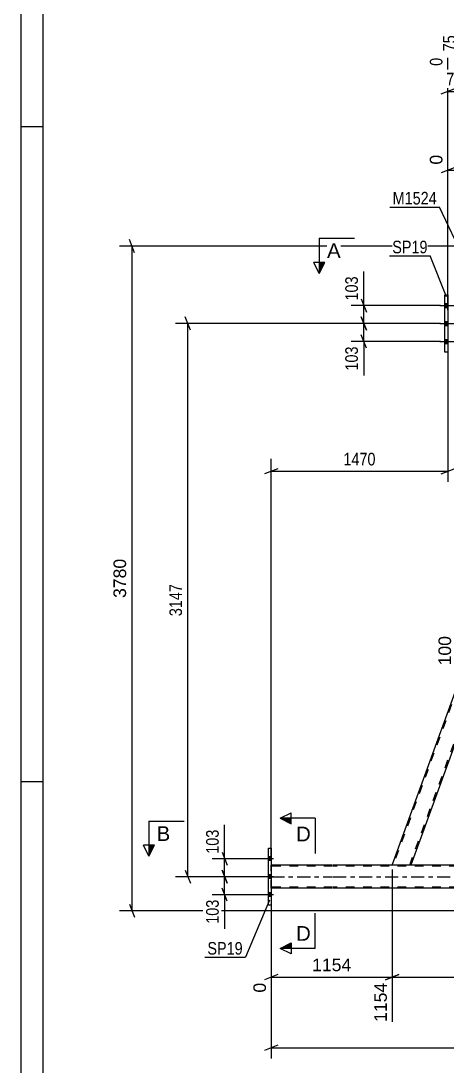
# Model space of a CAD drawing. Header units: millimetres. Extents: x -116 to 725, y -402 to 192.
# Drawn here: x -115.8 to -18.8, y -169 to 68.8 of the extents above; entities that cross this region are included whole.
import ezdxf

# ---------------------------------------------------------------- set-up
doc = ezdxf.new("R2010")
doc.units = ezdxf.units.MM
doc.linetypes.add('DXK_LINE_DOT2', pattern=[3.9198, 1.9599, -1.9599])
doc.linetypes.add('DXK_LINE_DOT3', pattern=[5.9187, 2.979, -0.9799, 0.9799, -0.9799])
doc.styles.add('Arial', font='ARIAL.TTF', dxfattribs={"height": 0.2})
doc.styles.add('Arial Narrow', font='ARIALN.TTF', dxfattribs={"height": 0.2})

# ---------------------------------------------------------------- blocks, each defined once
blk = doc.blocks.new('Unknown-203723472-1133')
at = {"color": 5, "linetype": 'Continuous'}
for p, q in [((-115.77, 191.75), (-115.77, -402.25)), ((-110.77, 186.75), (-110.77, -397.25)), ((-110.77, 44.75), (-115.77, 44.75)), ((-110.77, -104.25), (-115.77, -104.25))]:
    blk.add_line(p, q, dxfattribs=at)
blk = doc.blocks.new('Part-203723472-4870 - 4481')
at = {"color": 2, "linetype": 'Continuous'}
for p, q in [((-44.85, -123.22), (-58.81, -123.22)), ((47.33, -123.22), (-44.75, -123.22)), ((-44.85, -128.5), (-58.81, -128.5)), ((47.33, -128.5), (-44.75, -128.5))]:
    blk.add_line(p, q, dxfattribs=at)
at = {"color": 7, "linetype": 'DXK_LINE_DOT2'}
for p, q in [((-58.81, -128.5), (-58.81, -123.22)), ((-44.85, -123.46), (-58.81, -123.46)), ((634.35, -123.46), (-44.75, -123.46)), ((-44.85, -128.26), (-58.81, -128.26)), ((634.35, -128.26), (-44.75, -128.26))]:
    blk.add_line(p, q, dxfattribs=at)
at = {"color": 7, "linetype": 'DXK_LINE_DOT3'}
for p, q in [((-58.81, -125.86), (-44.85, -125.86)), ((-44.75, -125.86), (634.35, -125.86))]:
    blk.add_line(p, q, dxfattribs=at)
blk = doc.blocks.new('Bolt-203723472-4810 - 4481')
at = {"linetype": 'Continuous'}
for points in [[(-59.45, -121.32), (-59.45, -122.2), (-58.81, -122.2), (-58.81, -121.32)], [(-59.45, -121.32), (-59.45, -122.2), (-58.81, -122.2), (-58.81, -121.32)], [(-59.45, -121.32), (-59.45, -122.2), (-58.81, -122.2), (-58.81, -121.32)], [(-59.45, -125.42), (-59.45, -126.3), (-58.81, -126.3), (-58.81, -125.42)], [(-59.45, -125.42), (-59.45, -126.3), (-58.81, -126.3), (-58.81, -125.42)], [(-59.45, -129.52), (-59.45, -130.4), (-58.81, -130.4), (-58.81, -129.52)], [(-59.45, -129.52), (-59.45, -130.4), (-58.81, -130.4), (-58.81, -129.52)], [(-59.45, -129.52), (-59.45, -130.4), (-58.81, -130.4), (-58.81, -129.52)]]:
    blk.add_hatch(color=1, dxfattribs=at).paths.add_polyline_path(points)
at = {"color": 1, "linetype": 'Continuous'}
for p, q in [((-58.29, -121.76), (-61.61, -121.76)), ((-58.29, -121.76), (-61.61, -121.76)), ((-58.29, -121.76), (-61.61, -121.76)), ((-58.81, -121.32), (-59.45, -121.32)), ((-58.81, -121.32), (-59.45, -121.32)), ((-58.81, -121.32), (-59.45, -121.32)), ((-58.81, -122.2), (-59.45, -122.2)), ((-58.81, -122.2), (-59.45, -122.2)), ((-58.81, -122.2), (-59.45, -122.2)), ((-58.29, -125.86), (-61.61, -125.86)), ((-58.29, -125.86), (-61.61, -125.86)), ((-58.81, -125.42), (-59.45, -125.42)), ((-58.81, -125.42), (-59.45, -125.42)), ((-58.81, -126.3), (-59.45, -126.3)), ((-58.81, -126.3), (-59.45, -126.3)), ((-58.29, -129.96), (-61.61, -129.96)), ((-58.29, -129.96), (-61.61, -129.96)), ((-58.29, -129.96), (-61.61, -129.96)), ((-58.81, -129.52), (-59.45, -129.52)), ((-58.81, -129.52), (-59.45, -129.52)), ((-58.81, -129.52), (-59.45, -129.52)), ((-58.81, -130.4), (-59.45, -130.4)), ((-58.81, -130.4), (-59.45, -130.4)), ((-58.81, -130.4), (-59.45, -130.4))]:
    blk.add_line(p, q, dxfattribs=at)
blk = doc.blocks.new('Bolt-203723472-4811 - 4481')
at = {"linetype": 'Continuous'}
for points in [[(-18.66, 3.66), (-18.66, 4.54), (-19.3, 4.54), (-19.3, 3.66)], [(-18.66, 3.66), (-18.66, 4.54), (-19.3, 4.54), (-19.3, 3.66)], [(-18.66, 3.66), (-18.66, 4.54), (-19.3, 4.54), (-19.3, 3.66)], [(-18.66, -0.44), (-18.66, 0.44), (-19.3, 0.44), (-19.3, -0.44)], [(-18.66, -0.44), (-18.66, 0.44), (-19.3, 0.44), (-19.3, -0.44)], [(-18.66, -4.54), (-18.66, -3.66), (-19.3, -3.66), (-19.3, -4.54)], [(-18.66, -4.54), (-18.66, -3.66), (-19.3, -3.66), (-19.3, -4.54)], [(-18.66, -4.54), (-18.66, -3.66), (-19.3, -3.66), (-19.3, -4.54)]]:
    blk.add_hatch(color=1, dxfattribs=at).paths.add_polyline_path(points)
at = {"color": 1, "linetype": 'Continuous'}
for p, q in [((-20.46, 4.1), (-17.14, 4.1)), ((-20.46, 4.1), (-17.14, 4.1)), ((-20.46, 4.1), (-17.14, 4.1)), ((-19.3, 4.54), (-18.66, 4.54)), ((-19.3, 4.54), (-18.66, 4.54)), ((-19.3, 4.54), (-18.66, 4.54)), ((-19.3, 3.66), (-18.66, 3.66)), ((-19.3, 3.66), (-18.66, 3.66)), ((-19.3, 3.66), (-18.66, 3.66)), ((-19.3, 0.44), (-18.66, 0.44)), ((-19.3, 0.44), (-18.66, 0.44)), ((-20.46, 0), (-17.14, 0)), ((-20.46, 0), (-17.14, 0)), ((-19.3, -0.44), (-18.66, -0.44)), ((-19.3, -0.44), (-18.66, -0.44)), ((-20.46, -4.1), (-17.14, -4.1)), ((-20.46, -4.1), (-17.14, -4.1)), ((-20.46, -4.1), (-17.14, -4.1)), ((-19.3, -3.66), (-18.66, -3.66)), ((-19.3, -3.66), (-18.66, -3.66)), ((-19.3, -3.66), (-18.66, -3.66)), ((-19.3, -4.54), (-18.66, -4.54)), ((-19.3, -4.54), (-18.66, -4.54)), ((-19.3, -4.54), (-18.66, -4.54))]:
    blk.add_line(p, q, dxfattribs=at)
blk = doc.blocks.new('Part-203723472-4895 - 4481')
at = {"color": 2, "linetype": 'Continuous'}
for p, q in [((-59.45, -132.36), (-59.45, -119.36)), ((-59.45, -119.36), (-58.81, -119.36)), ((-58.81, -119.36), (-58.81, -132.36)), ((-58.81, -132.36), (-59.45, -132.36))]:
    blk.add_line(p, q, dxfattribs=at)
blk = doc.blocks.new('Part-203723472-4931 - 4481')
at = {"color": 7, "linetype": 'DXK_LINE_DOT2'}
for p, q in [((13.06, -2), (-31.06, -123.22)), ((-27.31, -123.22), (16.81, -2)), ((12.66, -2.4), (12.81, -2)), ((17.06, -2), (12.81, -2)), ((17.06, -2), (15.52, -6.25)), ((-27.06, -123.22), (-31.31, -123.22))]:
    blk.add_line(p, q, dxfattribs=at)
at = {"color": 2, "linetype": 'Continuous'}
for p, q in [((-31.31, -123.22), (12.66, -2.4)), ((15.52, -6.25), (-27.06, -123.22))]:
    blk.add_line(p, q, dxfattribs=at)
blk = doc.blocks.new('Part-203723472-4943 - 4481')
at = {"color": 2, "linetype": 'Continuous'}
for p, q in [((-19.3, 6.5), (-18.66, 6.5)), ((-19.3, -6.5), (-19.3, 6.5)), ((-18.66, 6.5), (-18.66, -6.5)), ((-18.66, -6.5), (-19.3, -6.5))]:
    blk.add_line(p, q, dxfattribs=at)
blk = doc.blocks.new('StraightDimension-203723472-5731 - 4481')
at = {"color": 7, "linetype": 'Continuous'}
for p, q in [((-70.01, -120.26), (-68.81, -123.26)), ((-60.45, -121.76), (-72.26, -121.76)), ((-69.41, -125.86), (-69.41, -121.76)), ((-60.45, -125.86), (-72.26, -125.86)), ((-68.81, -127.36), (-70.01, -124.36))]:
    blk.add_line(p, q, dxfattribs=at)
at = {"color": 0}
blk.add_wipeout([(-70.16, -114.55), (-74.36, -114.55), (-74.36, -121.24), (-70.16, -121.24)], dxfattribs=at)
at = {"color": 7, "linetype": 'Continuous'}
blk.add_line((-69.41, -121.76), (-69.41, -114.03), dxfattribs=at)
blk.add_line((-69.41, -121.76), (-69.41, -114.03), dxfattribs=at)
at = {"color": 3, "style": 'Arial Narrow'}
blk.add_text('103', height=2.863, rotation=90.0002, dxfattribs=at).set_placement((-70.76, -120.64))
blk = doc.blocks.new('StraightDimension-203723472-5706 - 4481')
at = {"color": 7, "linetype": 'Continuous'}
for p, q in [((-38.35, 5.6), (-37.15, 2.6)), ((-20.3, 4.1), (-40.6, 4.1)), ((-37.75, 0), (-37.75, 4.1)), ((-37.15, -1.5), (-38.35, 1.5)), ((-20.3, 0), (-40.6, 0))]:
    blk.add_line(p, q, dxfattribs=at)
at = {"color": 0}
blk.add_wipeout([(-38.5, 11.31), (-42.7, 11.31), (-42.7, 4.62), (-38.5, 4.62)], dxfattribs=at)
at = {"color": 7, "linetype": 'Continuous'}
blk.add_line((-37.75, 4.1), (-37.75, 11.83), dxfattribs=at)
blk.add_line((-37.75, 4.1), (-37.75, 11.83), dxfattribs=at)
at = {"color": 3, "style": 'Arial Narrow'}
blk.add_text('103', height=2.863, rotation=90.0002, dxfattribs=at).set_placement((-39.1, 5.23))
blk = doc.blocks.new('StraightDimension-203723472-5714 - 4481')
at = {"color": 7, "linetype": 'Continuous'}
for p, q in [((-38.35, 1.5), (-37.15, -1.5)), ((-20.3, 0), (-40.6, 0)), ((-37.75, -4.1), (-37.75, 0)), ((-20.3, -4.1), (-40.6, -4.1)), ((-37.15, -5.6), (-38.35, -2.6))]:
    blk.add_line(p, q, dxfattribs=at)
at = {"color": 0}
blk.add_wipeout([(-38.5, -4.63), (-42.7, -4.63), (-42.7, -11.31), (-38.5, -11.31)], dxfattribs=at)
at = {"color": 7, "linetype": 'Continuous'}
blk.add_line((-37.75, -4.1), (-37.75, -11.83), dxfattribs=at)
blk.add_line((-37.75, -4.1), (-37.75, -11.83), dxfattribs=at)
at = {"color": 3, "style": 'Arial Narrow'}
blk.add_text('103', height=2.863, rotation=90.0002, dxfattribs=at).set_placement((-39.1, -10.71))
blk = doc.blocks.new('StraightDimension-203723472-18760 - 4481')
at = {"color": 7, "linetype": 'Continuous'}
for p, q in [((-89.89, 16.1), (-91.09, 19.1)), ((-15.39, 17.6), (-93.34, 17.6)), ((-90.49, -133.6), (-90.49, 17.6)), ((-91.09, -132.1), (-89.89, -135.1)), ((46.33, -133.6), (-93.34, -133.6))]:
    blk.add_line(p, q, dxfattribs=at)
at = {"color": 0}
blk.add_wipeout([(-91.24, -52.95), (-95.44, -52.95), (-95.44, -63.04), (-91.24, -63.04)], dxfattribs=at)
at = {"color": 3, "style": 'Arial'}
blk.add_text('3780', height=2.865, rotation=90.0002, dxfattribs=at).set_placement((-91.84, -62.44))
blk = doc.blocks.new('AngleDimension-203723472-18999 - 4481')
at = {"color": 7, "linetype": 'Continuous'}
for p, q in [((-16.4, -66.84), (-10.86, -66.84)), ((-16.4, -82.06), (-10.86, -66.84)), ((-16.4, -82.06), (-16.4, -66.84)), ((-16.38, -82), (-16.4, -82.06))]:
    blk.add_line(p, q, dxfattribs=at)
at = {"color": 0}
for points in [[(-10.8, -65.94), (-10.8, -61.74), (-16.45, -61.74), (-16.45, -65.94)], [(-17.3, -70.51), (-21.5, -70.51), (-21.5, -78.39), (-17.3, -78.39)]]:
    blk.add_wipeout(points, dxfattribs=at)
at = {"color": 3, "style": 'Arial'}
blk.add_text('36', height=2.865, dxfattribs=at).set_placement((-15.85, -65.34))
blk.add_text('100', height=2.865, rotation=90.0002, dxfattribs=at).set_placement((-17.9, -77.79))
blk = doc.blocks.new('StraightDimension-203723472-5918 - 4481')
at = {"color": 7, "linetype": 'Continuous'}
for p, q in [((12.81, -1), (12.81, 47.32)), ((-18.66, 3), (-18.66, 38.37)), ((-17.16, 35.45), (-20.16, 34.25)), ((-18.66, 34.85), (12.81, 34.85)), ((11.31, 34.25), (14.31, 35.45))]:
    blk.add_line(p, q, dxfattribs=at)
at = {"color": 0, "linetype": 'Continuous'}
for points in [[(12.21, 47.92), (8.01, 47.92), (8.01, 40.05), (12.21, 40.05)], [(-19.26, 38.97), (-23.46, 38.97), (-23.46, 35.55), (-19.26, 35.55)]]:
    blk.add_wipeout(points, dxfattribs=at)
at = {"color": 0}
blk.add_wipeout([(1.01, 35.6), (1.01, 39.8), (-6.86, 39.8), (-6.86, 35.6)], dxfattribs=at)
at = {"color": 3, "linetype": 'Continuous', "style": 'Arial'}
for s, height, p in [('787', 2.865, (11.61, 40.65)), ('0', 2.87, (-19.86, 36.15))]:
    blk.add_text(s, height=height, rotation=90.0002, dxfattribs=at).set_placement(p)
at = {"color": 3, "style": 'Arial'}
blk.add_text('787', height=2.865, dxfattribs=at).set_placement((-6.26, 36.2))
blk = doc.blocks.new('StraightDimension-203723472-18553 - 4481')
at = {"color": 7, "linetype": 'Continuous'}
for p, q in [((-15.67, 18.6), (-15.67, 65.57)), ((-18.66, 3), (-18.66, 60.45)), ((-20.16, 52.22), (-17.16, 53.42)), ((-18.66, 52.82), (-15.67, 52.82)), ((-14.17, 53.42), (-17.17, 52.22))]:
    blk.add_line(p, q, dxfattribs=at)
at = {"color": 0, "linetype": 'Continuous'}
blk.add_wipeout([(-16.27, 66.17), (-20.47, 66.17), (-20.47, 61.32), (-16.27, 61.32)], dxfattribs=at)
at = {"color": 0}
blk.add_wipeout([(-14.74, 53.57), (-14.74, 57.77), (-19.59, 57.77), (-19.59, 53.57)], dxfattribs=at)
at = {"color": 0, "linetype": 'Continuous'}
blk.add_wipeout([(-19.26, 61.05), (-23.46, 61.05), (-23.46, 58.02), (-19.26, 58.02)], dxfattribs=at)
at = {"color": 3, "linetype": 'Continuous', "style": 'Arial Narrow'}
for s, height, p in [('75', 2.863, (-16.87, 61.92)), ('0', 2.86, (-19.86, 58.62))]:
    blk.add_text(s, height=height, rotation=90.0002, dxfattribs=at).set_placement(p)
at = {"color": 3, "style": 'Arial Narrow'}
blk.add_text('75', height=2.863, dxfattribs=at).set_placement((-18.99, 54.17))
blk = doc.blocks.new('StraightDimension-203723472-5366 - 4481')
at = {"color": 7, "linetype": 'Continuous'}
for p, q in [((-31.31, -124.22), (-31.31, -158.9)), ((-58.81, -129.5), (-58.81, -152.23)), ((-57.31, -148.11), (-60.31, -149.31)), ((-58.81, -148.71), (-31.31, -148.71)), ((-32.81, -149.31), (-29.81, -148.11))]:
    blk.add_line(p, q, dxfattribs=at)
at = {"color": 0}
blk.add_wipeout([(-40.02, -147.96), (-40.02, -143.76), (-50.11, -143.76), (-50.11, -147.96)], dxfattribs=at)
at = {"color": 0, "linetype": 'Continuous'}
for points in [[(-59.41, -149.41), (-63.61, -149.41), (-63.61, -152.83), (-59.41, -152.83)], [(-31.91, -149.41), (-36.11, -149.41), (-36.11, -159.5), (-31.91, -159.5)]]:
    blk.add_wipeout(points, dxfattribs=at)
at = {"color": 3, "style": 'Arial'}
blk.add_text('1154', height=2.865, dxfattribs=at).set_placement((-49.51, -147.36))
at = {"color": 3, "linetype": 'Continuous', "style": 'Arial'}
for s, height, p in [('0', 2.87, (-60.01, -152.23)), ('1154', 2.865, (-32.51, -158.9))]:
    blk.add_text(s, height=height, rotation=90.0002, dxfattribs=at).set_placement(p)
blk = doc.blocks.new('StraightDimension-203723472-5127 - 4481')
at = {"color": 7, "linetype": 'Continuous'}
for p, q in [((-58.81, -120.36), (-58.81, -167.2)), ((-57.31, -164.2), (-60.31, -165.4)), ((-58.81, -164.8), (680.57, -164.8))]:
    blk.add_line(p, q, dxfattribs=at)
blk = doc.blocks.new('StraightDimension-203723472-5098 - 4481')
at = {"color": 7, "linetype": 'Continuous'}
for p, q in [((-18.66, -3), (-18.66, -36.03)), ((-58.81, -122.22), (-58.81, -30.78)), ((-57.31, -33.03), (-60.31, -34.23)), ((-20.16, -34.23), (-17.16, -33.03)), ((-58.81, -33.63), (-18.66, -33.63))]:
    blk.add_line(p, q, dxfattribs=at)
at = {"color": 0}
blk.add_wipeout([(-34.48, -32.88), (-34.48, -28.68), (-42.99, -28.68), (-42.99, -32.88)], dxfattribs=at)
at = {"color": 3, "style": 'Arial Narrow'}
blk.add_text('1470', height=2.863, dxfattribs=at).set_placement((-42.39, -32.28))
blk = doc.blocks.new('StraightDimension-203723472-5244 - 4481')
at = {"color": 7, "linetype": 'Continuous'}
for p, q in [((-77.17, -1.5), (-78.37, 1.5)), ((-20.3, 0), (-80.62, 0)), ((-77.77, -125.86), (-77.77, 0)), ((-60.45, -125.86), (-80.62, -125.86)), ((-78.37, -124.36), (-77.17, -127.36))]:
    blk.add_line(p, q, dxfattribs=at)
at = {"color": 0}
blk.add_wipeout([(-78.52, -58.67), (-82.72, -58.67), (-82.72, -67.19), (-78.52, -67.19)], dxfattribs=at)
at = {"color": 3, "style": 'Arial Narrow'}
blk.add_text('3147', height=2.863, rotation=90.0002, dxfattribs=at).set_placement((-79.12, -66.59))
blk = doc.blocks.new('StraightDimension-203723472-5376 - 4481')
at = {"color": 7, "linetype": 'Continuous'}
for p, q in [((-31.31, -124.22), (-31.31, -158.9)), ((51.98, -124.22), (51.98, -158.9)), ((-29.81, -148.11), (-32.81, -149.31)), ((-31.31, -148.71), (51.98, -148.71)), ((50.48, -149.31), (53.48, -148.11))]:
    blk.add_line(p, q, dxfattribs=at)
at = {"color": 0}
blk.add_wipeout([(15.38, -147.96), (15.38, -143.76), (5.28, -143.76), (5.28, -147.96)], dxfattribs=at)
at = {"color": 0, "linetype": 'Continuous'}
blk.add_wipeout([(51.38, -149.41), (47.18, -149.41), (47.18, -159.5), (51.38, -159.5)], dxfattribs=at)
at = {"color": 3, "style": 'Arial'}
blk.add_text('2082', height=2.865, dxfattribs=at).set_placement((5.88, -147.36))
at = {"color": 3, "linetype": 'Continuous', "style": 'Arial'}
blk.add_text('3236', height=2.865, rotation=90.0002, dxfattribs=at).set_placement((50.78, -158.9))
blk = doc.blocks.new('StraightDimension-203723472-5723 - 4481')
at = {"color": 7, "linetype": 'Continuous'}
for p, q in [((-60.45, -125.86), (-72.26, -125.86)), ((-70.01, -124.36), (-68.81, -127.36)), ((-69.41, -129.96), (-69.41, -125.86)), ((-60.45, -129.96), (-72.26, -129.96)), ((-68.81, -131.46), (-70.01, -128.46))]:
    blk.add_line(p, q, dxfattribs=at)
at = {"color": 0}
blk.add_wipeout([(-70.16, -130.49), (-74.36, -130.49), (-74.36, -137.17), (-70.16, -137.17)], dxfattribs=at)
at = {"color": 7, "linetype": 'Continuous'}
blk.add_line((-69.41, -129.96), (-69.41, -137.69), dxfattribs=at)
blk.add_line((-69.41, -129.96), (-69.41, -137.69), dxfattribs=at)
at = {"color": 3, "style": 'Arial Narrow'}
blk.add_text('103', height=2.863, rotation=90.0002, dxfattribs=at).set_placement((-70.76, -136.57))
blk = doc.blocks.new('Mark-203723472-4549 - 4481')
at = {"color": 0}
blk.add_wipeout([(-21.14, 27.08), (-21.14, 30.08), (-31.19, 30.08), (-31.19, 27.08)], dxfattribs=at)
blk.add_wipeout([(-21.14, 27.08), (-21.14, 30.08), (-31.19, 30.08), (-31.19, 27.08)], dxfattribs=at)
at = {"color": 30, "linetype": 'Continuous'}
for p in [(-31.79, 26.48), (-14.86, 14.46)]:
    blk.add_line(p, (-20.54, 26.48), dxfattribs=at)
at = {"color": 3, "style": 'Arial Narrow'}
blk.add_text('M1524', height=2.863, dxfattribs=at).set_placement((-31.19, 27.08))
blk = doc.blocks.new('SectionMark-203723472-6445 - 4481')
at = {"color": 6, "linetype": 'Continuous'}
for p, q in [((-56.81, -112.57), (-54.31, -111.32)), ((-48.81, -112.57), (-56.81, -112.57)), ((-48.81, -142.19), (-56.81, -142.19)), ((-54.31, -143.44), (-56.81, -142.19))]:
    blk.add_line(p, q, dxfattribs=at)
at = {"color": 0, "linetype": 'Continuous'}
for points in [[(-49.81, -117.82), (-49.81, -114.32), (-53.18, -114.32), (-53.18, -117.82)], [(-49.81, -140.44), (-49.81, -136.94), (-53.18, -136.94), (-53.18, -140.44)]]:
    blk.add_wipeout(points, dxfattribs=at)
at = {"linetype": 'Continuous'}
for points in [[(-54.31, -112.57), (-54.31, -113.82), (-56.81, -112.57)], [(-54.31, -140.94), (-54.31, -142.19), (-56.81, -142.19)]]:
    blk.add_hatch(color=6, dxfattribs=at).paths.add_polyline_path(points)
at = {"color": 6, "linetype": 'Continuous'}
for p, q in [((-54.31, -113.82), (-54.31, -111.32)), ((-56.81, -112.57), (-54.31, -113.82)), ((-48.81, -112.57), (-48.81, -120.57)), ((-48.81, -142.19), (-48.81, -134.19)), ((-56.81, -142.19), (-54.31, -140.94)), ((-54.31, -140.94), (-54.31, -143.44))]:
    blk.add_line(p, q, dxfattribs=at)
at = {"color": 3, "linetype": 'Continuous', "style": 'Arial'}
for p in [(-53.18, -117.82), (-53.18, -140.44)]:
    blk.add_text('D', height=3.34, dxfattribs=at).set_placement(p)
blk = doc.blocks.new('Mark-203723472-4891 - 4481')
at = {"color": 0}
blk.add_wipeout([(-65.3, -143.59), (-65.3, -140.59), (-73.34, -140.59), (-73.34, -143.59)], dxfattribs=at)
blk.add_wipeout([(-65.3, -143.59), (-65.3, -140.59), (-73.34, -140.59), (-73.34, -143.59)], dxfattribs=at)
at = {"color": 30, "linetype": 'Continuous'}
for p in [(-59.17, -131.23), (-73.94, -144.19)]:
    blk.add_line(p, (-64.7, -144.19), dxfattribs=at)
at = {"color": 3, "style": 'Arial Narrow'}
blk.add_text('SP19', height=2.863, dxfattribs=at).set_placement((-73.34, -143.59))
blk = doc.blocks.new('Mark-203723472-4939 - 4481')
at = {"color": 0}
blk.add_wipeout([(-23.24, 15.97), (-23.24, 18.97), (-31.28, 18.97), (-31.28, 15.97)], dxfattribs=at)
blk.add_wipeout([(-23.24, 15.97), (-23.24, 18.97), (-31.28, 18.97), (-31.28, 15.97)], dxfattribs=at)
at = {"color": 30, "linetype": 'Continuous'}
for p in [(-31.88, 15.37), (-18.94, 6.06)]:
    blk.add_line(p, (-22.64, 15.37), dxfattribs=at)
at = {"color": 3, "style": 'Arial Narrow'}
blk.add_text('SP19', height=2.863, dxfattribs=at).set_placement((-31.28, 15.97))
blk = doc.blocks.new('SectionMark-203723472-6455 - 4481')
at = {"color": 6, "linetype": 'Continuous'}
for p, q in [((-86.65, -113.22), (-86.65, -121.22)), ((-86.65, -121.22), (-87.9, -118.72))]:
    blk.add_line(p, q, dxfattribs=at)
at = {"color": 0, "linetype": 'Continuous'}
blk.add_wipeout([(-81.79, -117.72), (-81.79, -114.22), (-84.9, -114.22), (-84.9, -117.72)], dxfattribs=at)
at = {"linetype": 'Continuous'}
blk.add_hatch(color=6, dxfattribs=at).paths.add_polyline_path([(-86.65, -118.72), (-85.4, -118.72), (-86.65, -121.22)])
at = {"color": 6, "linetype": 'Continuous'}
for p, q in [((-86.65, -113.22), (-78.65, -113.22)), ((-85.4, -118.72), (-87.9, -118.72)), ((-86.65, -121.22), (-85.4, -118.72))]:
    blk.add_line(p, q, dxfattribs=at)
at = {"color": 3, "linetype": 'Continuous', "style": 'Arial'}
blk.add_text('B', height=3.34, dxfattribs=at).set_placement((-84.9, -117.72))
blk = doc.blocks.new('SectionMark-203723472-6461 - 4481')
at = {"color": 6, "linetype": 'Continuous'}
for p, q in [((-47.87, 19.4), (-47.87, 11.4)), ((-47.87, 11.4), (-49.12, 13.9))]:
    blk.add_line(p, q, dxfattribs=at)
at = {"color": 0, "linetype": 'Continuous'}
blk.add_wipeout([(-43.01, 14.9), (-43.01, 18.4), (-46.12, 18.4), (-46.12, 14.9)], dxfattribs=at)
at = {"linetype": 'Continuous'}
blk.add_hatch(color=6, dxfattribs=at).paths.add_polyline_path([(-47.87, 13.9), (-46.62, 13.9), (-47.87, 11.4)])
at = {"color": 6, "linetype": 'Continuous'}
for p, q in [((-47.87, 19.4), (-39.87, 19.4)), ((-46.62, 13.9), (-49.12, 13.9)), ((-47.87, 11.4), (-46.62, 13.9))]:
    blk.add_line(p, q, dxfattribs=at)
at = {"color": 3, "linetype": 'Continuous', "style": 'Arial'}
blk.add_text('A', height=3.34, dxfattribs=at).set_placement((-46.12, 14.9))

msp = doc.modelspace()

# ---------------------------------------------------------------- block references
for name in ['Unknown-203723472-1133', 'Part-203723472-4943 - 4481', 'Bolt-203723472-4811 - 4481', 'Part-203723472-4931 - 4481', 'Part-203723472-4895 - 4481', 'Bolt-203723472-4810 - 4481', 'Part-203723472-4870 - 4481']:
    msp.add_blockref(name, (0, 0))

# ---------------------------------------------------------------- next in the draw order: block references
for name in ['StraightDimension-203723472-5706 - 4481', 'StraightDimension-203723472-5731 - 4481']:
    msp.add_blockref(name, (0, 0))

# ---------------------------------------------------------------- next in the draw order: block references
msp.add_blockref('StraightDimension-203723472-5714 - 4481', (0, 0))

# ---------------------------------------------------------------- next in the draw order: block references
msp.add_blockref('StraightDimension-203723472-18760 - 4481', (0, 0))

# ---------------------------------------------------------------- next in the draw order: block references
for name in ['StraightDimension-203723472-5918 - 4481', 'AngleDimension-203723472-18999 - 4481', 'StraightDimension-203723472-5366 - 4481']:
    msp.add_blockref(name, (0, 0))

# ---------------------------------------------------------------- next in the draw order: block references
for name in ['StraightDimension-203723472-18553 - 4481', 'StraightDimension-203723472-5127 - 4481']:
    msp.add_blockref(name, (0, 0))

# ---------------------------------------------------------------- next in the draw order: block references
for name in ['Mark-203723472-4549 - 4481', 'StraightDimension-203723472-5098 - 4481']:
    msp.add_blockref(name, (0, 0))

# ---------------------------------------------------------------- next in the draw order: block references
for name in ['Mark-203723472-4939 - 4481', 'StraightDimension-203723472-5244 - 4481']:
    msp.add_blockref(name, (0, 0))

# ---------------------------------------------------------------- next in the draw order: block references
for name in ['SectionMark-203723472-6461 - 4481', 'SectionMark-203723472-6445 - 4481', 'StraightDimension-203723472-5723 - 4481', 'StraightDimension-203723472-5376 - 4481']:
    msp.add_blockref(name, (0, 0))

# ---------------------------------------------------------------- next in the draw order: block references
for name in ['SectionMark-203723472-6455 - 4481', 'Mark-203723472-4891 - 4481']:
    msp.add_blockref(name, (0, 0))

doc.saveas('drawing.dxf')
